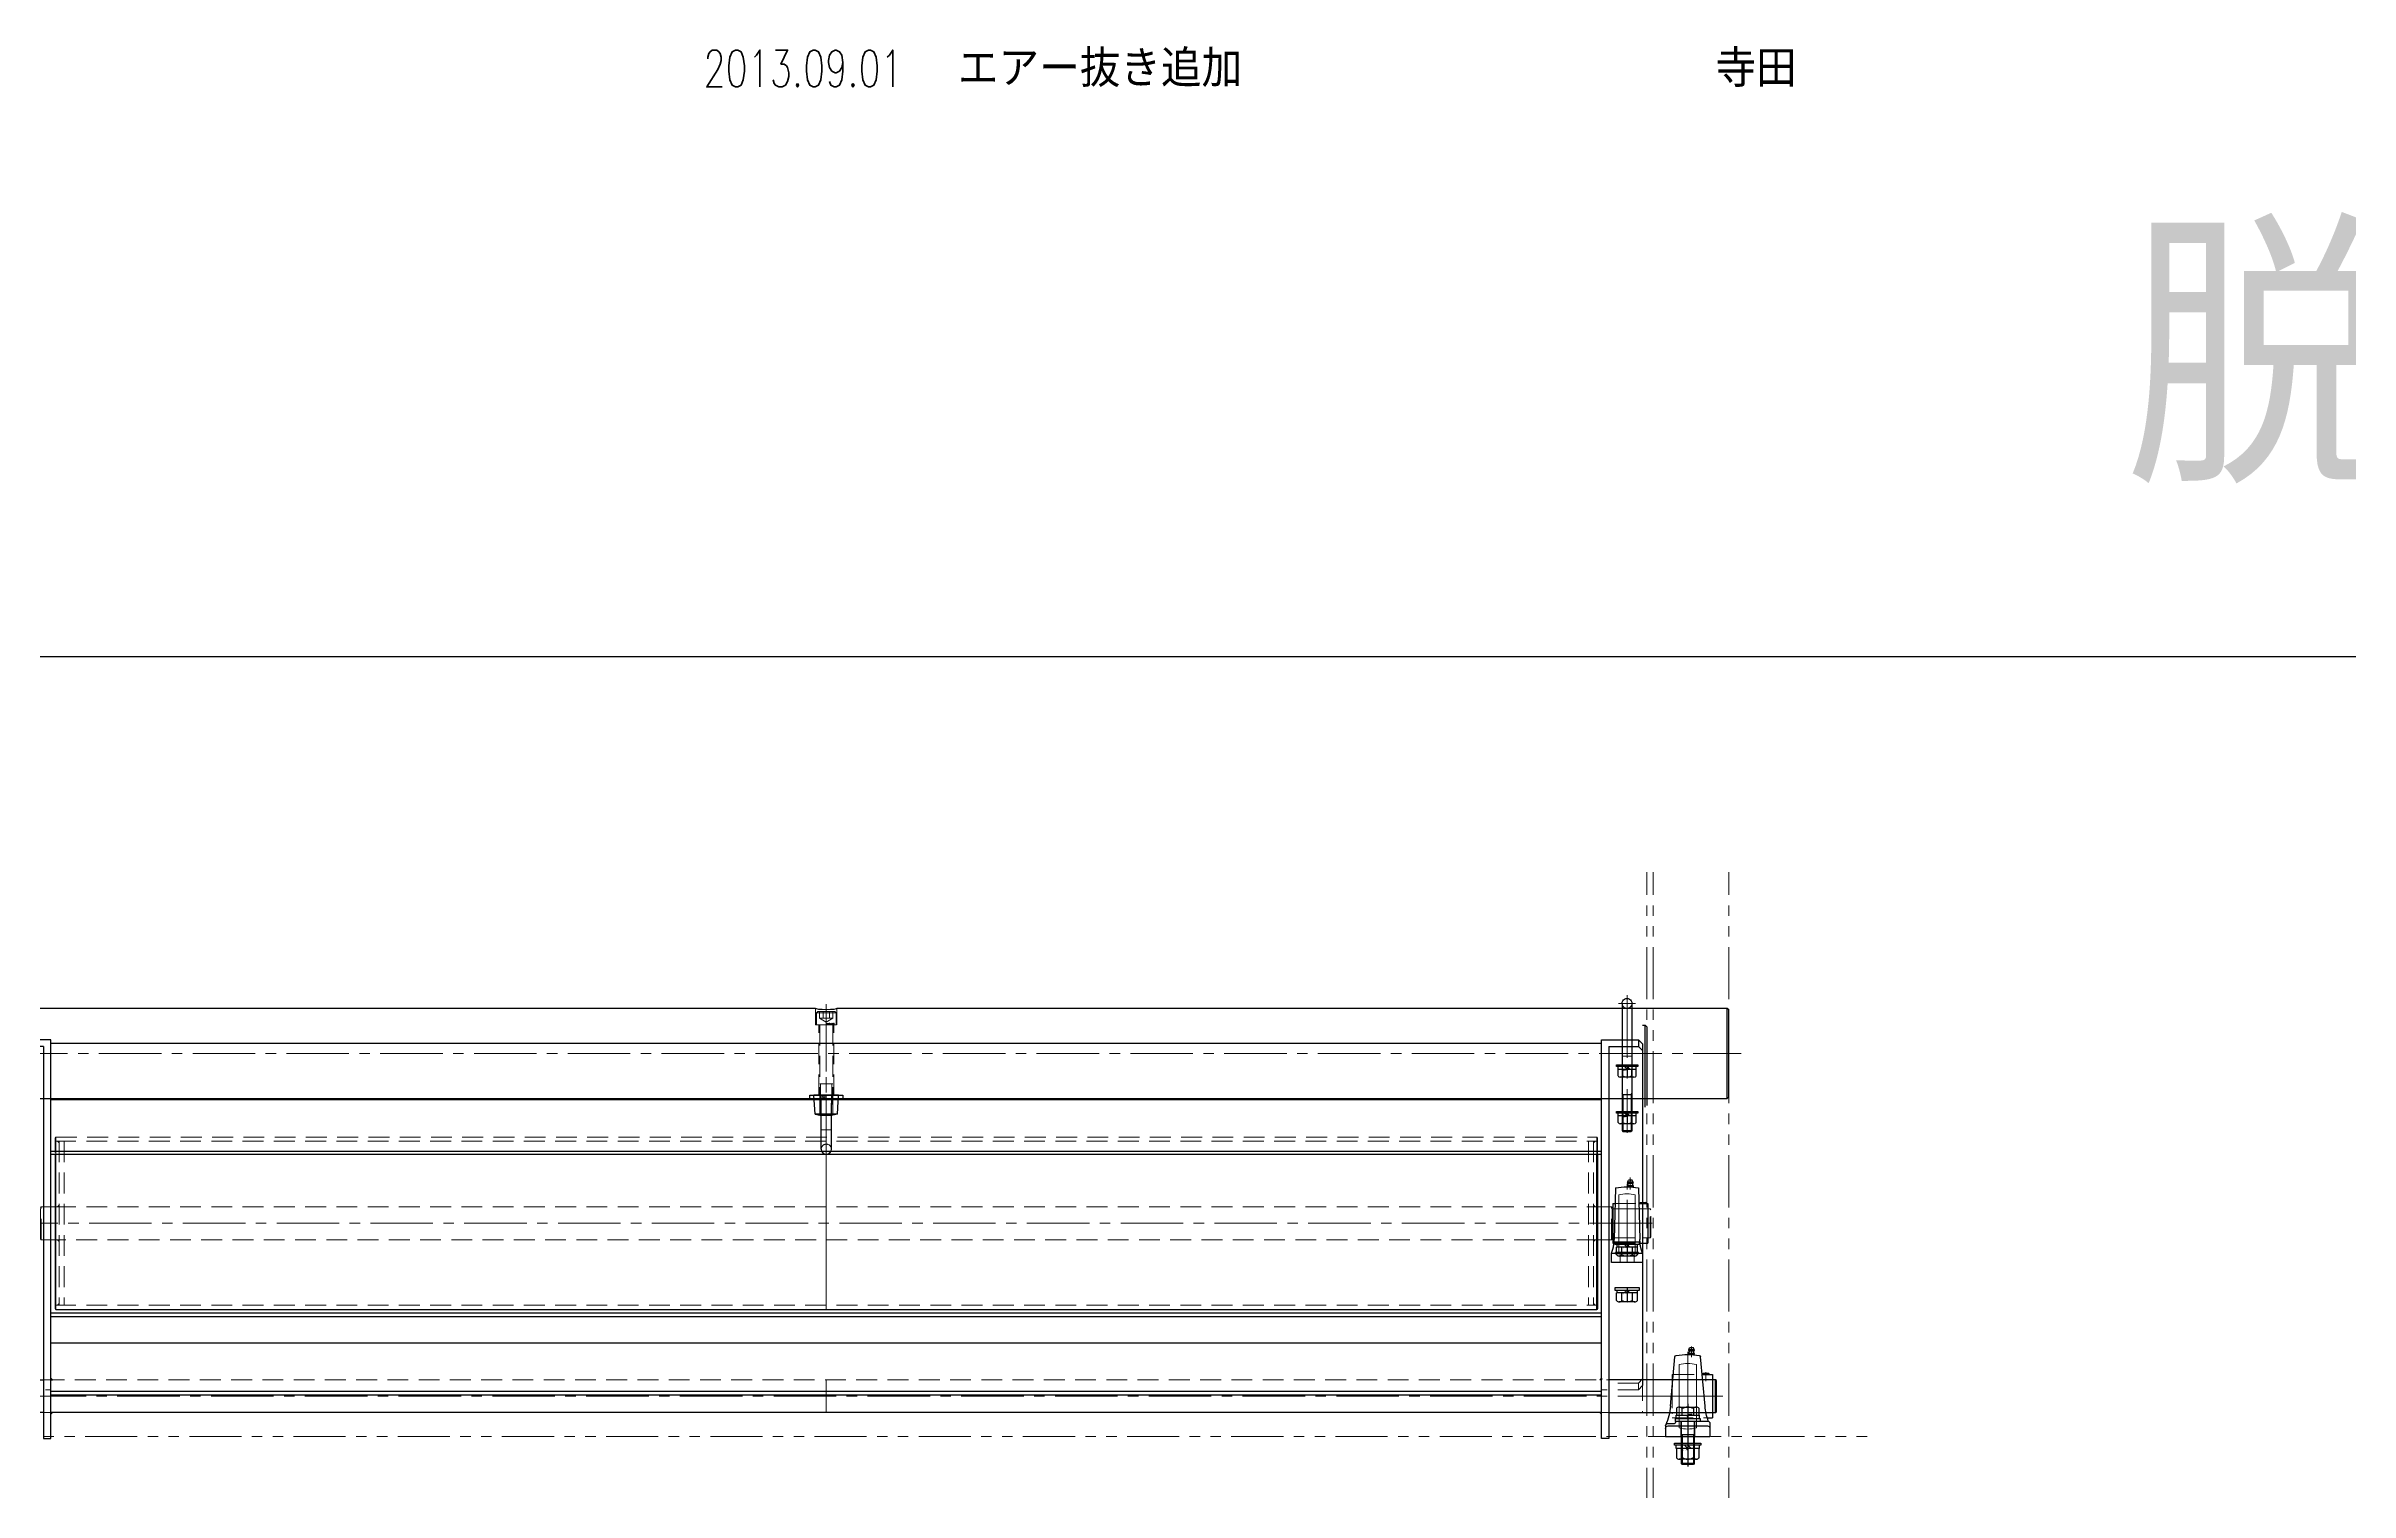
# Model space of a CAD drawing. Header units: millimetres. Extents: x -8731 to 85711, y -14522 to 31379.
# Drawn here: x 35 to 2843, y -1785 to -22 of the extents above; entities that cross this region are included whole.
import ezdxf

# ---------------------------------------------------------------- set-up
doc = ezdxf.new("R2010")
doc.units = ezdxf.units.MM
doc.header["$LTSCALE"] = 4
for name, pattern in [('CENTER2', [28.575, 19.05, -3.175, 3.175, -3.175]), ('HIDDEN', [9.525, 6.35, -3.175]), ('PHANTOM2', [31.75, 15.875, -3.175, 3.175, -3.175, 3.175, -3.175])]:
    doc.linetypes.add(name, pattern=pattern)
for name, color, linetype, lineweight in [('04_HIDDEN', 2, 'HIDDEN', 13), ('05_CENTER', 4, 'CENTER2', 13), ('06_PHANTOM', 2, 'PHANTOM2', 13), ('08_DIM', 3, 'Continuous', 13), ('90_FRAME', 5, 'Continuous', 35)]:
    doc.layers.add(name, color=color, linetype=linetype, lineweight=lineweight)
doc.layers.add('10_DRAFT', color=8, linetype='Continuous', lineweight=0, plot=False)
doc.styles.add('KANJI0', font='txt.shx', dxfattribs={"width": 0.9, "height": 30, "bigfont": 'bigfont'})
doc.styles.add('KSS_TXT', font='txt.shx', dxfattribs={"bigfont": 'extfont2.shx'})
doc.styles.get("Standard").update_dxf_attribs({"font": 'txt.shx', "bigfont": 'extfont2.shx'})

# ---------------------------------------------------------------- blocks, each defined once
blk = doc.blocks.new('M14Nza_1_1_1')
at = {"color": 0}
for p, q in [((-12.7, 15.4), (-12.7, 6.1)), ((-12.7, 6.1), (12.7, 6.1)), ((-12.2, 2.6), (-12.2, 6.1)), ((-9.5, 17.1), (9.5, 17.1)), ((-6.4, 6.1), (-6.4, 15.4)), ((-3.5, 6.1), (0, 2.6)), ((0, 6.1), (3.5, 2.6)), ((6.4, 15.4), (6.4, 6.1)), ((12.2, 6.1), (12.2, 2.6)), ((12.7, 15.4), (12.7, 6.1))]:
    blk.add_line(p, q, dxfattribs=at)
at = {"color": 0, "linetype": 'CENTER2'}
blk.add_line((0, 0), (0, 17.1), dxfattribs=at)
at = {"color": 0}
blk.add_lwpolyline([(-15, 0), (15, 0), (15, 2.6), (-15, 2.6)], close=True, dxfattribs=at)
for centre, radius, start, end in [((-9.5, 13.3), 3.81, 33.626, 146.374), ((0, 4.4), 12.7, 60, 120), ((9.5, 13.3), 3.81, 33.626, 146.374)]:
    blk.add_arc(centre, radius, start, end, dxfattribs=at)
at = {"layer": '10_DRAFT', "ltscale": 3, "style": 'KANJI0', "width": 0.82}
blk.add_text('Ｍ１４', height=1.5, dxfattribs=at).set_placement((0.4, 6.2))
blk = doc.blocks.new('MUCP207c_1')
at = {"color": 0}
for p, q in [((-14, 91), (-15.6, 28)), ((-7.5, 93.5), (-7.5, 92.3)), ((-7.3, 97.7), (-6.4, 100.4)), ((-7.3, 97.7), (-0.7, 97.7)), ((-6.8, 96), (-1.2, 96)), ((-6.4, 100.4), (-1.6, 100.4)), ((-5.7, 91.9), (-2.2, 91.9)), ((-4, 93.5), (-4, 92.3)), ((-0.7, 97.7), (-1.6, 100.4)), ((-0.5, 93.5), (-0.5, 92.3)), ((14, 91), (15.6, 28)), ((-25.4, 71.6), (-25.4, 23.6)), ((-14.5, 71.6), (-25.4, 71.6)), ((-23.4, 72.5), (-22.4, 73.1)), ((-23.4, 71.6), (-23.4, 72.5)), ((-15.4, 72.5), (-23.4, 72.5)), ((-22.8, 71.6), (-22.8, 72.8)), ((-16.4, 73.1), (-22.4, 73.1)), ((-15.4, 72.5), (-16.4, 73.1)), ((-15.9, 71.6), (-15.9, 72.8)), ((-15.4, 71.6), (-15.4, 72.5)), ((17.5, 71.6), (14.5, 71.6)), ((17.5, 71.6), (17.5, 23.6)), ((-15.9, 23.6), (-25.4, 23.6)), ((-19, 11), (-19, 0)), ((-19, 11), (-14, 11)), ((-19, 0), (19, 0)), ((-14, 12), (14, 12)), ((-14, 11), (-14, 12)), ((14, 11), (-14, 11)), ((14, 11), (14, 12)), ((14, 11), (19, 11)), ((17.5, 23.6), (15.9, 23.6)), ((19, 0), (19, 11))]:
    blk.add_line(p, q, dxfattribs=at)
for points in [[(-19, 11, 0), (-19, 11.1, 0), (-18.9, 11.2, 0), (-18.9, 11.3, 0), (-18.9, 11.4, 0), (-18.8, 11.5, 0), (-18.8, 11.6, 0), (-18.8, 11.7, 0), (-18.7, 11.8, 0), (-18.7, 11.9, 0), (-18.6, 12, 0), (-18.6, 12.1, 0), (-18.6, 12.2, 0), (-18.5, 12.4, 0), (-18.5, 12.5, 0), (-18.5, 12.6, 0), (-18.4, 12.7, 0), (-18.4, 12.8, 0), (-18.4, 12.9, 0), (-18.3, 13, 0), (-18.3, 13.1, 0), (-18.3, 13.2, 0), (-18.2, 13.3, 0), (-18.2, 13.4, 0), (-18.2, 13.5, 0), (-18.1, 13.6, 0), (-18.1, 13.7, 0), (-18.1, 13.8, 0), (-18, 13.9, 0), (-18, 14, 0), (-18, 14.1, 0), (-17.9, 14.2, 0), (-17.9, 14.3, 0), (-17.9, 14.4, 0), (-17.8, 14.5, 0), (-17.8, 14.6, 0), (-17.8, 14.7, 0), (-17.7, 14.9, 0), (-17.7, 15, 0), (-17.7, 15.1, 0), (-17.6, 15.2, 0), (-17.6, 15.3, 0), (-17.6, 15.4, 0), (-17.5, 15.5, 0), (-17.5, 15.6, 0), (-17.5, 15.7, 0), (-17.4, 15.8, 0), (-17.4, 15.9, 0), (-17.4, 16, 0), (-17.3, 16.1, 0), (-17.3, 16.2, 0), (-17.3, 16.3, 0), (-17.3, 16.4, 0), (-17.2, 16.5, 0), (-17.2, 16.6, 0), (-17.2, 16.7, 0), (-17.1, 16.8, 0), (-17.1, 17, 0), (-17.1, 17.1, 0), (-17.1, 17.2, 0), (-17, 17.3, 0), (-17, 17.4, 0), (-17, 17.5, 0), (-16.9, 17.6, 0), (-16.9, 17.7, 0), (-16.9, 17.8, 0), (-16.9, 17.9, 0), (-16.8, 18, 0), (-16.8, 18.1, 0), (-16.8, 18.2, 0), (-16.8, 18.3, 0), (-16.7, 18.4, 0), (-16.7, 18.5, 0), (-16.7, 18.6, 0), (-16.7, 18.8, 0), (-16.6, 18.9, 0), (-16.6, 19, 0), (-16.6, 19.1, 0), (-16.6, 19.2, 0), (-16.6, 19.3, 0), (-16.5, 19.4, 0), (-16.5, 19.5, 0), (-16.5, 19.6, 0), (-16.5, 19.7, 0), (-16.5, 19.8, 0), (-16.4, 19.9, 0), (-16.4, 20, 0), (-16.4, 20.1, 0), (-16.4, 20.2, 0), (-16.4, 20.4, 0), (-16.3, 20.5, 0), (-16.3, 20.6, 0), (-16.3, 20.7, 0), (-16.3, 20.8, 0), (-16.3, 20.9, 0), (-16.3, 21, 0), (-16.2, 21.1, 0), (-16.2, 21.2, 0), (-16.2, 21.3, 0), (-16.2, 21.4, 0), (-16.2, 21.5, 0), (-16.2, 21.6, 0), (-16.1, 21.8, 0), (-16.1, 21.9, 0), (-16.1, 22, 0), (-16.1, 22.1, 0), (-16.1, 22.2, 0), (-16.1, 22.3, 0), (-16.1, 22.4, 0), (-16, 22.5, 0), (-16, 22.6, 0), (-16, 22.7, 0), (-16, 22.8, 0), (-16, 22.9, 0), (-16, 23.1, 0), (-16, 23.2, 0), (-16, 23.3, 0), (-15.9, 23.4, 0), (-15.9, 23.5, 0), (-15.9, 23.6, 0), (-15.9, 23.7, 0), (-15.9, 23.8, 0), (-15.9, 23.9, 0), (-15.9, 24, 0), (-15.9, 24.1, 0), (-15.9, 24.3, 0), (-15.9, 24.4, 0), (-15.8, 24.5, 0), (-15.8, 24.6, 0), (-15.8, 24.7, 0), (-15.8, 24.8, 0), (-15.8, 24.9, 0), (-15.8, 25, 0), (-15.8, 25.1, 0), (-15.8, 25.2, 0), (-15.8, 25.3, 0), (-15.8, 25.5, 0), (-15.8, 25.6, 0), (-15.7, 25.7, 0), (-15.7, 25.8, 0), (-15.7, 25.9, 0), (-15.7, 26, 0), (-15.7, 26.1, 0), (-15.7, 26.2, 0), (-15.7, 26.3, 0), (-15.7, 26.4, 0), (-15.7, 26.6, 0), (-15.7, 26.7, 0), (-15.7, 26.8, 0), (-15.7, 26.9, 0), (-15.6, 27, 0), (-15.6, 27.1, 0), (-15.6, 27.2, 0), (-15.6, 27.3, 0), (-15.6, 27.4, 0), (-15.6, 27.5, 0), (-15.6, 27.6, 0), (-15.6, 27.8, 0), (-15.6, 27.9, 0), (-15.6, 28, 0)], [(19, 11, 0), (19, 11.1, 0), (18.9, 11.2, 0), (18.9, 11.3, 0), (18.9, 11.4, 0), (18.8, 11.5, 0), (18.8, 11.6, 0), (18.8, 11.7, 0), (18.7, 11.8, 0), (18.7, 11.9, 0), (18.6, 12, 0), (18.6, 12.1, 0), (18.6, 12.2, 0), (18.5, 12.4, 0), (18.5, 12.5, 0), (18.5, 12.6, 0), (18.4, 12.7, 0), (18.4, 12.8, 0), (18.4, 12.9, 0), (18.3, 13, 0), (18.3, 13.1, 0), (18.3, 13.2, 0), (18.2, 13.3, 0), (18.2, 13.4, 0), (18.2, 13.5, 0), (18.1, 13.6, 0), (18.1, 13.7, 0), (18.1, 13.8, 0), (18, 13.9, 0), (18, 14, 0), (18, 14.1, 0), (17.9, 14.2, 0), (17.9, 14.3, 0), (17.9, 14.4, 0), (17.8, 14.5, 0), (17.8, 14.6, 0), (17.8, 14.7, 0), (17.7, 14.9, 0), (17.7, 15, 0), (17.7, 15.1, 0), (17.6, 15.2, 0), (17.6, 15.3, 0), (17.6, 15.4, 0), (17.5, 15.5, 0), (17.5, 15.6, 0), (17.5, 15.7, 0), (17.4, 15.8, 0), (17.4, 15.9, 0), (17.4, 16, 0), (17.3, 16.1, 0), (17.3, 16.2, 0), (17.3, 16.3, 0), (17.3, 16.4, 0), (17.2, 16.5, 0), (17.2, 16.6, 0), (17.2, 16.7, 0), (17.1, 16.8, 0), (17.1, 17, 0), (17.1, 17.1, 0), (17.1, 17.2, 0), (17, 17.3, 0), (17, 17.4, 0), (17, 17.5, 0), (16.9, 17.6, 0), (16.9, 17.7, 0), (16.9, 17.8, 0), (16.9, 17.9, 0), (16.8, 18, 0), (16.8, 18.1, 0), (16.8, 18.2, 0), (16.8, 18.3, 0), (16.7, 18.4, 0), (16.7, 18.5, 0), (16.7, 18.6, 0), (16.7, 18.8, 0), (16.6, 18.9, 0), (16.6, 19, 0), (16.6, 19.1, 0), (16.6, 19.2, 0), (16.6, 19.3, 0), (16.5, 19.4, 0), (16.5, 19.5, 0), (16.5, 19.6, 0), (16.5, 19.7, 0), (16.5, 19.8, 0), (16.4, 19.9, 0), (16.4, 20, 0), (16.4, 20.1, 0), (16.4, 20.2, 0), (16.4, 20.4, 0), (16.3, 20.5, 0), (16.3, 20.6, 0), (16.3, 20.7, 0), (16.3, 20.8, 0), (16.3, 20.9, 0), (16.3, 21, 0), (16.2, 21.1, 0), (16.2, 21.2, 0), (16.2, 21.3, 0), (16.2, 21.4, 0), (16.2, 21.5, 0), (16.2, 21.6, 0), (16.1, 21.8, 0), (16.1, 21.9, 0), (16.1, 22, 0), (16.1, 22.1, 0), (16.1, 22.2, 0), (16.1, 22.3, 0), (16.1, 22.4, 0), (16, 22.5, 0), (16, 22.6, 0), (16, 22.7, 0), (16, 22.8, 0), (16, 22.9, 0), (16, 23.1, 0), (16, 23.2, 0), (16, 23.3, 0), (15.9, 23.4, 0), (15.9, 23.5, 0), (15.9, 23.6, 0), (15.9, 23.7, 0), (15.9, 23.8, 0), (15.9, 23.9, 0), (15.9, 24, 0), (15.9, 24.1, 0), (15.9, 24.3, 0), (15.9, 24.4, 0), (15.8, 24.5, 0), (15.8, 24.6, 0), (15.8, 24.7, 0), (15.8, 24.8, 0), (15.8, 24.9, 0), (15.8, 25, 0), (15.8, 25.1, 0), (15.8, 25.2, 0), (15.8, 25.3, 0), (15.8, 25.5, 0), (15.7, 25.6, 0), (15.7, 25.7, 0), (15.7, 25.8, 0), (15.7, 25.9, 0), (15.7, 26, 0), (15.7, 26.1, 0), (15.7, 26.2, 0), (15.7, 26.3, 0), (15.7, 26.4, 0), (15.7, 26.6, 0), (15.7, 26.7, 0), (15.7, 26.8, 0), (15.7, 26.9, 0), (15.6, 27, 0), (15.6, 27.1, 0), (15.6, 27.2, 0), (15.6, 27.3, 0), (15.6, 27.4, 0), (15.6, 27.5, 0), (15.6, 27.6, 0), (15.6, 27.8, 0), (15.6, 27.9, 0), (15.6, 28, 0)]]:
    blk.add_polyline3d(points, dxfattribs=at)
for centre, radius, start, end in [((0, -7), 99, 81.8703, 98.1297), ((-12.8, 96.3), 6, 332.3723, 353.8983), ((-5.7, 89.6), 4.32, 66.1022, 113.8978), ((-5.7, 96.2), 4.32, 246.1022, 293.8978), ((-4, 97.7), 3.3, 180, 208.0616), ((-7.6, 95.8), 0.8, 353.8983, 28.0616), ((-4, 98.9), 1.59, 69.555, 110.445), ((-2.2, 89.6), 4.32, 66.1022, 113.8978), ((-2.2, 96.2), 4.32, 246.1022, 293.8978), ((-0.4, 95.8), 0.8, 151.9384, 186.1017), ((4.8, 96.3), 6, 186.1017, 207.6277), ((-4, 97.7), 3.3, 331.9384, 0)]:
    blk.add_arc(centre, radius, start, end, dxfattribs=at)
at = {"layer": '04_HIDDEN', "color": 0}
for p, q in [((16, 65.1), (-23.9, 65.1)), ((14.5, 71.6), (-14.5, 71.6)), ((-25.4, 28.6), (-25.4, 26.7)), ((16, 30.1), (-23.9, 30.1)), ((15.9, 23.6), (-15.9, 23.6)), ((-8.5, 12), (-8.5, 0)), ((8.5, 12), (8.5, 0))]:
    blk.add_line(p, q, dxfattribs=at)
for centre, start, end in [((-23.9, 66.6), 180, 270), ((16, 66.6), 270, 0), ((-23.9, 28.6), 90, 180), ((16, 28.6), 0, 90)]:
    blk.add_arc(centre, 1.5, start, end, dxfattribs=at)
at = {"layer": '05_CENTER', "color": 0}
for p, q in [((-4, 88.9), (-4, 103.5)), ((0, 0), (0, 95.7)), ((-19.4, 76.1), (-19.4, 62.1))]:
    blk.add_line(p, q, dxfattribs=at)
at = {"layer": '10_DRAFT'}
for p, q in [((-10, 13), (-10, 82.2)), ((10, 13), (10, 82.2)), ((-25.4, 47.6), (17.5, 47.6))]:
    blk.add_line(p, q, dxfattribs=at)
for start, end in [(73.8724, 106.1276), (253.8724, 286.1276)]:
    blk.add_arc((0, 47.6), 36, start, end, dxfattribs=at)
blk = doc.blocks.new('A$C39185EFE_1')
at = {"color": 0}
for p, q in [((-12, 14.4), (-10.4, 16)), ((-12, 14.4), (-12, 0)), ((12, 14.4), (-12, 14.4)), ((12, 0), (-12, 0)), ((10.4, 16), (-10.4, 16)), ((-8, 0), (-8, -108.9)), ((8, 0), (8, -108.9)), ((12, 14.4), (10.4, 16)), ((12, 14.4), (12, 0)), ((8, -72), (-8, -72)), ((-8, -76), (-8, -76)), ((-6.9, -72), (-6.9, -110)), ((6.9, -72), (6.9, -110)), ((8, -108.9), (-8, -108.9)), ((-8, -108.9), (-6.9, -110)), ((6.9, -110), (-6.9, -110)), ((8, -108.9), (6.9, -110))]:
    blk.add_line(p, q, dxfattribs=at)
at = {"color": 0, "linetype": 'HIDDEN'}
for p, q in [((-8.1, 16), (-8.1, 8)), ((-8.1, 8), (0, 3.3)), ((8.1, 8), (-8.1, 8)), ((-4, 16), (-4, 8)), ((8.1, 8), (0, 3.3)), ((4, 16), (4, 8)), ((8.1, 16), (8.1, 8))]:
    blk.add_line(p, q, dxfattribs=at)
at = {"color": 0, "linetype": 'CENTER2'}
blk.add_line((0, 19), (0, -113), dxfattribs=at)
at = {"layer": '10_DRAFT', "style": 'KANJI0', "width": 0.82}
blk.add_text('M16x110', height=1.71, dxfattribs=at).set_placement((0.4, 0.2))
blk = doc.blocks.new('M12Nza_2_1')
at = {"color": 0}
for p, q in [((-10.9, 5), (-10.9, 13.5)), ((11, 5), (-10.9, 5)), ((-10.7, 2), (-10.7, 5)), ((-8.2, 15), (8.2, 15)), ((-5.5, 5), (-5.5, 13.5)), ((0, 2), (-3, 5)), ((0, 5), (3, 2)), ((5.5, 5), (5.5, 13.5)), ((10.7, 5), (10.7, 2)), ((11, 13.5), (11, 5))]:
    blk.add_line(p, q, dxfattribs=at)
at = {"color": 0, "linetype": 'CENTER2'}
blk.add_line((0, 0), (0, 15), dxfattribs=at)
at = {"color": 0}
blk.add_lwpolyline([(-13, 2), (13, 2), (13, 0), (-13, 0)], close=True, dxfattribs=at)
for centre, radius, start, end in [((-8.2, 11.7), 3.29, 33.626, 146.374), ((0, 4), 10.9, 60, 120), ((8.2, 11.7), 3.29, 33.626, 146.374)]:
    blk.add_arc(centre, radius, start, end, dxfattribs=at)
at = {"layer": '10_DRAFT', "style": 'KSS_TXT'}
blk.add_text('M12', height=1.5, dxfattribs=at).set_placement((0.3, 5.1))
blk = doc.blocks.new('A$C67F20274_1_1_1')
h = blk.add_hatch(color=3)
h.dxf.hatch_style = 1
h.paths.add_polyline_path([(0, -2), (0, 0), (-2, 0)])
at = {"color": 3}
blk.add_lwpolyline([(0, 0), (-2, 0), (-2, 0), (0, -2)], close=True, dxfattribs=at)
blk = doc.blocks.new('A$C11311CD3_1_1_1')
at = {"color": 0}
for p, q in [((-939, 105), (-939, -105)), ((939, 105), (939, -105)), ((-1004, 17.5), (-1004, -17.5)), ((-957, -20), (-957, 20)), ((957, -20), (957, 20)), ((1004, -17.5), (1004, 17.5))]:
    blk.add_line(p, q, dxfattribs=at)
for points in [[(-939, 105), (939, 105), (940, 104), (940, -104), (939, -105), (-939, -105), (-940, -104), (-940, 104)], [(-958, 17.5), (-958, -17.5), (-1004, -17.5), (-1005, -16.5), (-1005, 16.5), (-1004, 17.5)], [(958, 17.5), (958, -17.5), (1004, -17.5), (1005, -16.5), (1005, 16.5), (1004, 17.5)]]:
    blk.add_lwpolyline(points, close=True, dxfattribs=at)
for points in [[(-940, -20), (-957, -20), (-958, -19), (-958, 19), (-957, 20), (-940, 20)], [(940, -20), (957, -20), (958, -19), (958, 19), (957, 20), (940, 20)]]:
    blk.add_lwpolyline(points, dxfattribs=at)
at = {"layer": '04_HIDDEN'}
for p, q in [((-940, 100), (940, 100)), ((-935, 100), (-935, -99.9)), ((-929, 100), (-929, -99.9)), ((929, 100), (929, -99.9)), ((935, 100), (935, -99.9)), ((-940, -99.9), (940, -99.9))]:
    blk.add_line(p, q, dxfattribs=at)
for points in [[(-940, 20), (940, 20)], [(940, -20), (-940, -20)]]:
    blk.add_lwpolyline(points, dxfattribs=at)
at = {"layer": '05_CENTER'}
blk.add_line((-1012.8, 0), (1012.8, 0), dxfattribs=at)
at = {"layer": '10_DRAFT'}
blk.add_line((0, 105), (0, -105), dxfattribs=at)
for p in [(-935, 100), (-935, -20)]:
    blk.add_blockref('A$C67F20274_1_1_1', p)
at = {"xscale": -1}
for p in [(935, 100), (935, -20)]:
    blk.add_blockref('A$C67F20274_1_1_1', p, dxfattribs=at)
at = {"xscale": -1, "rotation": 180}
for p in [(-935, 20), (-935, -99.9)]:
    blk.add_blockref('A$C67F20274_1_1_1', p, dxfattribs=at)
at = {"rotation": 180}
for p in [(935, 20), (935, -99.9)]:
    blk.add_blockref('A$C67F20274_1_1_1', p, dxfattribs=at)
blk = doc.blocks.new('MUCAP208Jb_1_1')
at = {"color": 0}
for p, q in [((-21.1, 37.1), (-15.6, 97.2)), ((-8, 101.5), (-8, 100.3)), ((-7.8, 105.7), (-6.9, 108.4)), ((-7.8, 105.7), (-1.2, 105.7)), ((-7.3, 104), (-1.7, 104)), ((-6.9, 108.4), (-2.1, 108.4)), ((-6.3, 99.9), (-2.8, 99.9)), ((-4.5, 101.5), (-4.5, 100.3)), ((-1.2, 105.7), (-2.1, 108.4)), ((-1, 101.5), (-1, 100.3)), ((21.1, 37.1), (15.6, 97.2)), ((-30.2, 75.7), (-30.2, 22.7)), ((-17.6, 75.7), (-30.2, 75.7)), ((-26.2, 76.6), (-25.2, 77.2)), ((-18.2, 76.6), (-26.2, 76.6)), ((-26.2, 75.7), (-26.2, 76.6)), ((-25.7, 75.7), (-25.7, 76.9)), ((-19.2, 77.2), (-25.2, 77.2)), ((-18.2, 76.6), (-19.2, 77.2)), ((-18.8, 75.7), (-18.8, 76.9)), ((-18.2, 75.7), (-18.2, 76.6)), ((19, 75.7), (17.6, 75.7)), ((19, 75.7), (19, 60.2)), ((-23.8, 22.7), (-30.2, 22.7)), ((-27, 16), (-27, 0)), ((27, 0), (-27, 0)), ((14, 19), (-24, 19)), ((24, 13), (-24, 13)), ((15, 18), (15, 17)), ((24, 16), (16, 16)), ((27, 13), (27, 0))]:
    blk.add_line(p, q, dxfattribs=at)
for centre, radius, start, end in [((-13.7, 97), 2, 98.0065, 174.8238), ((0, 0), 100, 81.9935, 98.0065), ((-13.3, 104.3), 6, 332.3723, 353.8983), ((-6.3, 97.6), 4.32, 66.1022, 113.8978), ((-6.3, 104.2), 4.32, 246.1022, 293.8978), ((-4.5, 105.7), 3.3, 180, 208.0616), ((-8.1, 103.8), 0.8, 353.8983, 28.0616), ((-4.5, 106.9), 1.59, 69.555, 110.445), ((-2.8, 97.6), 4.32, 66.1022, 113.8978), ((-2.8, 104.2), 4.32, 246.1022, 293.8978), ((-0.9, 103.8), 0.8, 151.9384, 186.1017), ((4.3, 104.3), 6, 186.1017, 207.6277), ((-4.5, 105.7), 3.3, 331.9384, 0), ((13.7, 97), 2, 5.1762, 81.9935), ((-98.8, 44.2), 78, 341.0544, 354.8238), ((98.8, 44.2), 78, 185.1762, 202.6205), ((-24, 16), 3, 90, 180), ((-24, 10), 3, 90, 180), ((14, 18), 1, 0, 90), ((16, 17), 1, 180, 270), ((24, 13), 3, 0, 90), ((24, 10), 3, 0, 90)]:
    blk.add_arc(centre, radius, start, end, dxfattribs=at)
at = {"layer": '04_HIDDEN', "color": 0}
for p, q in [((17.5, 69.2), (-28.7, 69.2)), ((17.6, 75.7), (-17.6, 75.7)), ((19, 60.2), (19, 22.7)), ((17.5, 29.2), (-28.7, 29.2)), ((19, 22.7), (-23.8, 22.7)), ((-8.5, 19), (-8.5, 0)), ((8.5, 19), (8.5, 0))]:
    blk.add_line(p, q, dxfattribs=at)
for centre, start, end in [((-28.7, 70.7), 180, 270), ((17.5, 70.7), 270, 0), ((-28.7, 27.7), 90, 180), ((17.5, 27.7), 0, 90)]:
    blk.add_arc(centre, 1.5, start, end, dxfattribs=at)
at = {"layer": '05_CENTER', "color": 0}
for p, q in [((-4.5, 96.9), (-4.5, 110)), ((0, 103.3), (0, 0)), ((-22.2, 78.6), (-22.2, 67.6))]:
    blk.add_line(p, q, dxfattribs=at)
at = {"layer": '10_DRAFT'}
for p, q in [((-10.5, 87.8), (-10.5, 10.6)), ((10.5, 87.8), (10.5, 10.6)), ((-30.2, 49.2), (19, 49.2))]:
    blk.add_line(p, q, dxfattribs=at)
for start, end in [(74.7815, 105.2185), (254.7815, 285.2185)]:
    blk.add_arc((0, 49.2), 40, start, end, dxfattribs=at)
blk = doc.blocks.new('A$C5136444F_1_1_1')
at = {"color": 0}
for p, q in [((-15, 0), (-15, 3)), ((-15, 3), (15, 3)), ((-15, 0), (15, 0)), ((-14, 3), (-14, 7)), ((-14, 7), (14, 7)), ((-13.9, 15.1), (-13.9, 7)), ((-10.4, 17), (10.4, 17)), ((-8, 0), (-8, -51.9)), ((-6.9, 7), (-6.9, 15.1)), ((0.7, 3), (-0.7, 7)), ((6.9, 15.1), (6.9, 7)), ((8, 0), (8, -51.9)), ((13.8, 7), (13.8, 15.1)), ((14, 7), (14, 3)), ((15, 3), (15, 0)), ((8, -17), (-8, -17)), ((-6.9, -17), (-6.9, -53)), ((6.9, -17), (6.9, -53)), ((8, -51.9), (-8, -51.9)), ((-8, -51.9), (-6.9, -53)), ((6.9, -53), (-6.9, -53)), ((8, -51.9), (6.9, -53))]:
    blk.add_line(p, q, dxfattribs=at)
at = {"color": 0, "linetype": 'CENTER2'}
blk.add_line((0, 20.9), (0, -56), dxfattribs=at)
at = {"color": 0}
for centre, radius, start, end in [((-10.4, 12.8), 4.16, 33.626, 146.374), ((0, 3.1), 13.8, 60, 120), ((10.4, 12.8), 4.16, 33.626, 146.374)]:
    blk.add_arc(centre, radius, start, end, dxfattribs=at)
at = {"layer": '10_DRAFT', "style": 'KANJI0', "width": 0.82}
blk.add_text('M16x60', height=1, dxfattribs=at).set_placement((0.4, 7.5))
blk = doc.blocks.new('M16Nza_1_1_1')
at = {"color": 0}
for p, q in [((-14, 2.6), (-14, 6.6)), ((-14, 6.6), (14, 6.6)), ((-13.9, 17.7), (-13.9, 6.6)), ((-10.4, 19.6), (10.4, 19.6)), ((-6.9, 6.6), (-6.9, 17.7)), ((-4, 6.6), (0, 2.6)), ((0, 6.6), (4, 2.6)), ((6.9, 17.7), (6.9, 6.6)), ((13.9, 6.6), (13.9, 17.7)), ((14, 6.6), (14, 2.6))]:
    blk.add_line(p, q, dxfattribs=at)
at = {"color": 0, "linetype": 'CENTER2'}
blk.add_line((0, 0), (0, 19.6), dxfattribs=at)
at = {"color": 0}
blk.add_lwpolyline([(-16, 2.6), (16, 2.6), (16, 0), (-16, 0)], close=True, dxfattribs=at)
for centre, radius, start, end in [((-10.4, 15.4), 4.16, 33.626, 146.374), ((0, 5.7), 13.8, 60, 120), ((10.4, 15.4), 4.16, 33.626, 146.374)]:
    blk.add_arc(centre, radius, start, end, dxfattribs=at)
at = {"layer": '10_DRAFT', "style": 'KANJI0', "width": 0.82}
blk.add_text('Ｍ１６', height=1.71, dxfattribs=at).set_placement((0.4, 6.8))
blk = doc.blocks.new('A$C1BA62567_1_1')
at = {"color": 0}
for p, q in [((-1098, 55), (-1098, -55)), ((-20, 55), (-20, 51)), ((-20, 51), (20, 51)), ((20, 51), (20, 55)), ((1098, 55), (1098, -55))]:
    blk.add_line(p, q, dxfattribs=at)
for points in [[(-13, -55), (-1098, -55), (-1100, -53), (-1100, 53), (-1098, 55), (-20, 55)], [(20, 55), (1098, 55), (1100, 53), (1100, -53), (1098, -55), (13, -55)]]:
    blk.add_lwpolyline(points, dxfattribs=at)
blk.add_ellipse((0, -55), major_axis=(-13, 0), ratio=0.132275, start_param=3.141593, end_param=6.283185, dxfattribs=at)
at = {"layer": '04_HIDDEN'}
for p, q in [((-9, 51), (-9, -35)), ((9, 51), (9, -35)), ((-13, -35), (-13, -55)), ((-13, -35), (13, -35)), ((13, -35), (13, -55))]:
    blk.add_line(p, q, dxfattribs=at)
at = {"layer": '05_CENTER'}
for p, q in [((0, -59.9), (0, 59.9)), ((-1115.2, 0), (1115.2, 0))]:
    blk.add_line(p, q, dxfattribs=at)
blk = doc.blocks.new('A$C08EE179A_1_1')
at = {"color": 0}
for p, q in [((-6, 6), (-6, -149.1)), ((6, 6), (6, -149.1)), ((-5.1, -105), (-6, -103.4)), ((6, -105), (-6, -105)), ((-5.1, -105), (-5.1, -150)), ((5.1, -105), (6, -103.4)), ((5.1, -105), (5.1, -150)), ((6, -149.1), (-6, -149.1)), ((-6, -149.1), (-5.1, -150)), ((5.1, -150), (-5.1, -150)), ((6, -149.1), (5.1, -150))]:
    blk.add_line(p, q, dxfattribs=at)
blk.add_arc((0, 6), 6, 0, 180.0012, dxfattribs=at)
at = {"layer": '04_HIDDEN', "color": 0}
blk.add_arc((0, 6), 6, 179.9988, 0, dxfattribs=at)
at = {"layer": '05_CENTER', "color": 0}
for p, q in [((-10.3, 6), (10.3, 6)), ((0, 15.9), (0, -151.7))]:
    blk.add_line(p, q, dxfattribs=at)
at = {"layer": '10_DRAFT'}
blk.add_line((6, -58.5), (-6, -58.5), dxfattribs=at)
blk = doc.blocks.new('A$C595E0D32_1_1')
at = {"color": 0}
for p, q in [((-6.3, 65.8), (-6.3, 9.6)), ((6.2, 65.8), (6.2, 9.6)), ((-13.5, 23), (-15, 0)), ((-15, 0), (15, 0)), ((-13.5, 23), (-6.3, 24.5)), ((-13.5, 23), (13.5, 23)), ((13.5, 23), (6.2, 24.5)), ((13.5, 23), (15, 0))]:
    blk.add_line(p, q, dxfattribs=at)
for centre, radius, start, end in [((0, 65.8), 6.25, 0, 180), ((-8.2, 9.6), 2, 270, 0), ((8.2, 9.6), 2, 180, 270)]:
    blk.add_arc(centre, radius, start, end, dxfattribs=at)
at = {"layer": '04_HIDDEN', "color": 0}
for p, q in [((-8, 24.1), (-8, 0)), ((6.2, 24.5), (-6.3, 24.5)), ((-6.3, 0), (-6.3, 24.5)), ((6.2, 24.5), (6.2, 0)), ((8, 0), (8, 24.1))]:
    blk.add_line(p, q, dxfattribs=at)
blk.add_arc((0, 65.8), 6.25, 180, 0, dxfattribs=at)
at = {"layer": '05_CENTER', "color": 0}
blk.add_line((0, 75.2), (0, -3.3), dxfattribs=at)
at = {"layer": '10_DRAFT'}
blk.add_line((-6.3, 42), (6.2, 42), dxfattribs=at)
at = {"layer": '10_DRAFT', "style": 'KSS_TXT'}
blk.add_text('M16', height=1.5, dxfattribs=at).set_placement((0.8, 1.3))
blk = doc.blocks.new('A$C5A066D84_1_1')
at = {"color": 0}
for p, q in [((-990, 434.7), (-995, 429.7)), ((-995, 429.7), (-995, 13)), ((-990, 426.6), (-995, 421.6)), ((-945, 434.7), (-990, 434.7)), ((-990, 434.7), (-990, 426.6)), ((-954, 426.6), (-990, 426.6)), ((-954, 426.6), (-954, -51.5)), ((-945, -51.5), (-945, 434.7)), ((-945, 430.4), (945, 430.4)), ((945, 434.7), (990, 434.7)), ((945, -51.5), (945, 434.7)), ((954, 426.6), (954, -51.5)), ((954, 426.6), (990, 426.6)), ((990, 434.7), (995, 429.7)), ((990, 434.7), (990, 426.6)), ((990, 426.6), (995, 421.6)), ((995, 429.7), (995, 13)), ((-945, 363), (945, 363)), ((-945, 361.7), (945, 361.7)), ((-945, 298.7), (945, 298.7)), ((-945, 295.2), (945, 295.2)), ((-1084, 20), (-1084, -20)), ((1084, -20), (1084, 20)), ((945, -20), (-945, -20)), ((-954, -51.5), (-945, -51.5)), ((954, -51.5), (945, -51.5))]:
    blk.add_line(p, q, dxfattribs=at)
for p, q in [((-945, 101.9), (945, 101.9)), ((-945, 97.1), (945, 97.1)), ((-945, 65.2), (945, 65.2)), ((-945, 6.3), (945, 6.3)), ((-945, 1.7), (945, 1.7))]:
    blk.add_line(p, q)
for points in [[(-954, 20), (-954, -20), (-1084, -20), (-1085, -19), (-1085, 19), (-1084, 20)], [(954, 20), (954, -20), (1084, -20), (1085, -19), (1085, 19), (1084, 20)]]:
    blk.add_lwpolyline(points, close=True, dxfattribs=at)
at = {"layer": '04_HIDDEN'}
for p, q in [((-995, 21.1), (-990, 16.1)), ((-995, 13), (-990, 8)), ((-990, 16.1), (-954, 16.1)), ((-990, 16.1), (-990, 8)), ((-990, 8), (-945, 8)), ((-954, 20), (954, 20)), ((990, 8), (945, 8)), ((990, 16.1), (954, 16.1)), ((995, 21.1), (990, 16.1)), ((990, 16.1), (990, 8)), ((995, 13), (990, 8)), ((-954, -20), (-945, -20)), ((954, -20), (945, -20))]:
    blk.add_line(p, q, dxfattribs=at)
at = {"layer": '05_CENTER'}
blk.add_line((-1092.8, 0), (1092.8, 0), dxfattribs=at)
at = {"layer": '10_DRAFT'}
blk.add_line((0, 20), (0, -20), dxfattribs=at)
at = {"rotation": 180}
blk.add_blockref('A$C67F20274_1_1_1', (-945, 20), dxfattribs=at)
at = {"xscale": -1, "rotation": 180}
blk.add_blockref('A$C67F20274_1_1_1', (945, 20), dxfattribs=at)
at = {"xscale": -1}
blk.add_blockref('A$C67F20274_1_1_1', (-945, -20), dxfattribs=at)
blk.add_blockref('A$C67F20274_1_1_1', (945, -20))

msp = doc.modelspace()

# ---------------------------------------------------------------- linework, layer by layer
for p, q in [((1981.0645, -1216.12684), (1984.0645, -1216.12684)), ((1984.0645, -1216.12684), (1986.0645, -1218.12684)), ((1984.0645, -1316.12684), (1984.0645, -1216.12684)), ((1986.0645, -1218.12684), (1986.0645, -1314.12684)), ((46.0645, -1373.24637), (46.0645, -1561.60998)), ((47.0645, -1562.60998), (47.0645, -1373.24637)), ((1925.0645, -1562.60998), (1925.0645, -1373.24637)), ((1926.0645, -1373.24637), (1926.0645, -1561.60998)), ((46.0645, -1561.60998), (47.0645, -1562.60998)), ((47.0645, -1562.60998), (1925.0645, -1562.60998)), ((1926.0645, -1561.60998), (1925.0645, -1562.60998))]:
    msp.add_line(p, q)
at = {"color": 2}
msp.add_lwpolyline([(-5179.27544, -5720.36863), (5762.61031, -5720.36863), (5762.61031, -766.74502), (-5179.27544, -766.74502)], close=True, dxfattribs=at)
at = {"layer": '04_HIDDEN'}
msp.add_line((1981.0645, -1648.44021), (1981.0645, -1688.44021), dxfattribs=at)
at = {"layer": '06_PHANTOM'}
for p, q in [((1986.0645, -4867.17761), (1986.0645, -1029.27088)), ((1994.0645, -4867.17761), (1994.0645, -1029.27088)), ((2086.0645, -4867.17761), (2086.0645, -1029.27088)), ((-1187.2823, -1717.64021), (2254.69378, -1717.64021))]:
    msp.add_line(p, q, dxfattribs=at)

# ---------------------------------------------------------------- block references
at = {"xscale": -1, "rotation": 180}
msp.add_blockref('A$C1BA62567_1_1', (986.0645, -1250.47396), dxfattribs=at)
at = {"color": 4, "xscale": -1}
for name, p in [('A$C08EE179A_1_1', (1962.0645, -1195.47396)), ('MUCP207c_1', (1962.0645, -1505.20998)), ('MUCAP208Jb_1_1', (2036.0645, -1717.64021))]:
    msp.add_blockref(name, p, dxfattribs=at)
for name, p in [('A$C5A066D84_1_1', (986.0645, -1668.44021)), ('A$C5136444F_1_1_1', (2036.0645, -1698.64021))]:
    msp.add_blockref(name, p)
at = {"rotation": 180}
for name, p in [('M12Nza_2_1', (1962.06444, -1264.45005)), ('M12Nza_2_1', (1962.06444, -1321.29317)), ('M14Nza_1_1_1', (1962.0645, -1480.43786)), ('M14Nza_1_1_1', (1962.0645, -1536.39969)), ('M16Nza_1_1_1', (2036.0645, -1725.64021))]:
    msp.add_blockref(name, p, dxfattribs=at)
at = {"color": 4, "rotation": 180}
msp.add_blockref('A$C595E0D32_1_1', (986.0645, -1301.47396), dxfattribs=at)
at = {"layer": '04_HIDDEN'}
for name, p in [('A$C39185EFE_1', (986.0645, -1215.47396)), ('A$C11311CD3_1_1_1', (986.0645, -1457.60998))]:
    msp.add_blockref(name, p, dxfattribs=at)

# ---------------------------------------------------------------- texts
at = {"layer": '08_DIM', "color": 6, "style": 'KSS_TXT'}
msp.add_text('脱水機全面見直し 24/06/04', height=300, dxfattribs=at).set_placement((2568.16296, -555.55985))
at = {"layer": '90_FRAME', "color": 3, "lineweight": 13, "width": 0.7}
msp.add_text('2013.09.01', height=45, dxfattribs=at).set_placement((836.26056, -71.99607))
at = {"layer": '90_FRAME', "color": 3, "lineweight": 13}
for s, p in [('エアー抜き追加', (1146.4779, -71.99607)), ('寺田', (2069.88192, -71.99607))]:
    msp.add_text(s, height=45, dxfattribs=at).set_placement(p)

doc.saveas('drawing.dxf')
